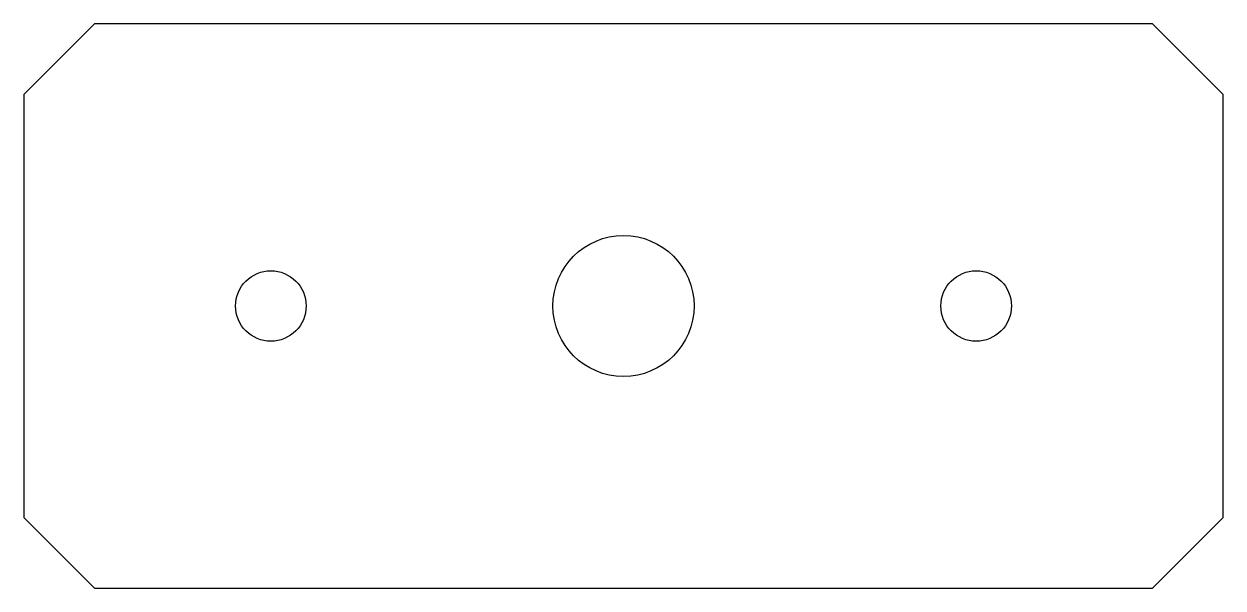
# Model space of a CAD drawing. Header units: metres. Extents: x 0 to 170, y 0 to 80.
import ezdxf

# ---------------------------------------------------------------- set-up
doc = ezdxf.new("R2010")
doc.units = ezdxf.units.M

msp = doc.modelspace()

# ---------------------------------------------------------------- linework, layer by layer
msp.add_lwpolyline([(10, 0), (160, 0), (170, 10), (170, 70), (160, 80), (10, 80), (0, 70), (0, 10)], close=True)
for centre, radius in [((85, 40), 10), ((35, 40), 5), ((135, 40), 5)]:
    msp.add_circle(centre, radius)

doc.saveas('drawing.dxf')
